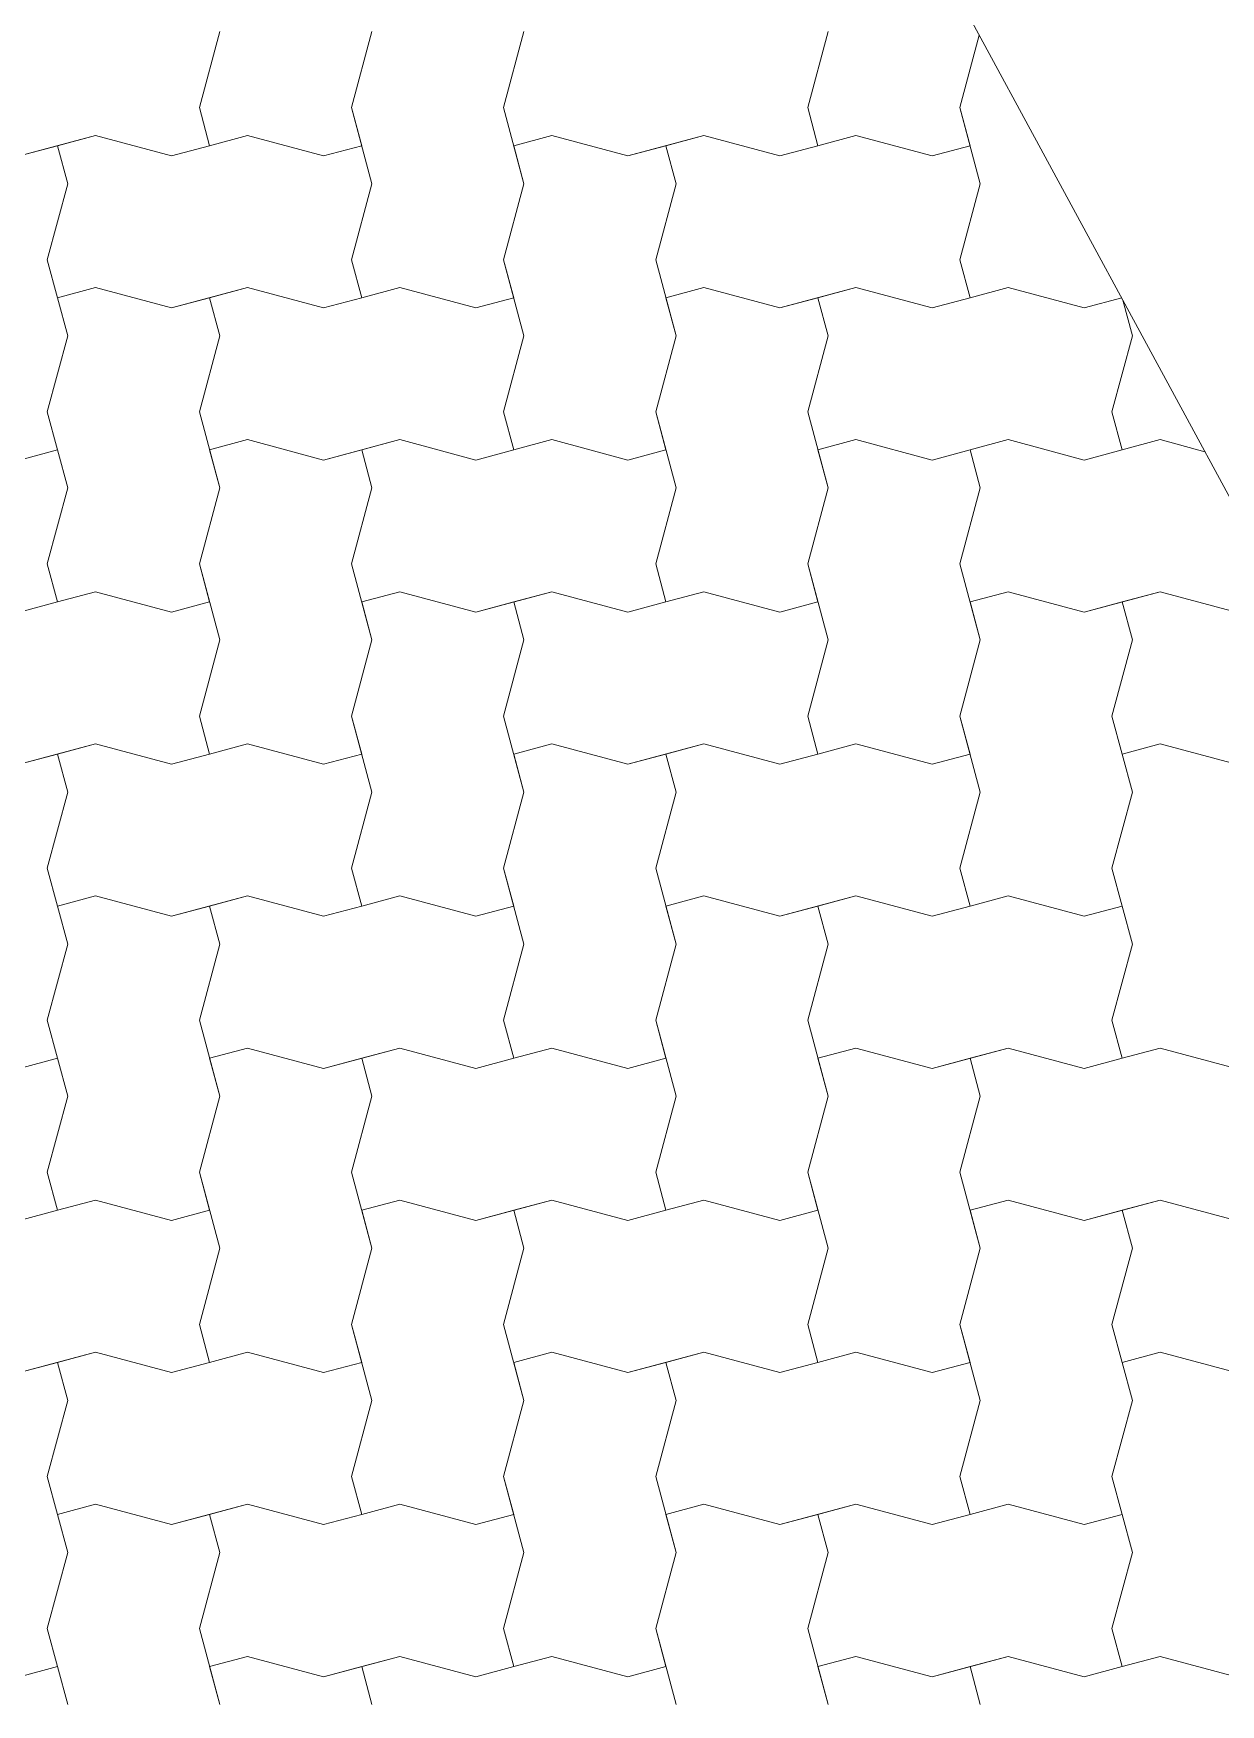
# Model space of a CAD drawing. Header units: metres. Extents: x -111189 to -108577, y -72951 to -72647.
# Drawn here: x -111169.374 to -111168.593, y -72937.898 to -72936.799 of the extents above; entities that cross this region are included whole.
import ezdxf

# ---------------------------------------------------------------- set-up
doc = ezdxf.new("R2010")
doc.units = ezdxf.units.M
doc.header["$MEASUREMENT"] = 0
doc.set_wipeout_variables(frame=1)
doc.linetypes.add('Wipeout_Contour', pattern=[1, 0, -1])
doc.layers.add('02 - PASSEIOS', color=7, linetype='Continuous')

# ---------------------------------------------------------------- blocks, each defined once
blk = doc.blocks.new('*X25', base_point=(-110957.0649, -73026.2797))
at = {"layer": '02 - PASSEIOS', "color": 253, "linetype": 'Continuous', "lineweight": 9}
for p, q in [((-111169.2515, -72936.798), (-111169.2649, -72936.848)), ((-111169.1515, -72936.798), (-111169.1649, -72936.848)), ((-111169.1515, -72936.798), (-111169.1649, -72936.848)), ((-111169.0515, -72936.798), (-111169.0649, -72936.848)), ((-111168.8515, -72936.798), (-111168.8649, -72936.848)), ((-111168.7521, -72936.8004), (-111168.7649, -72936.848)), ((-111168.7521, -72936.8004), (-111168.7649, -72936.848)), ((-111169.2649, -72936.848), (-111169.2582, -72936.873)), ((-111169.1649, -72936.848), (-111169.1582, -72936.873)), ((-111169.1649, -72936.848), (-111169.1515, -72936.898)), ((-111169.0649, -72936.848), (-111169.0515, -72936.898)), ((-111168.8649, -72936.848), (-111168.8582, -72936.873)), ((-111168.7649, -72936.848), (-111168.7582, -72936.873)), ((-111168.7649, -72936.848), (-111168.7515, -72936.898)), ((-111169.3832, -72936.8797), (-111169.3332, -72936.8663)), ((-111169.3332, -72936.8663), (-111169.3582, -72936.873)), ((-111169.3332, -72936.8663), (-111169.2832, -72936.8797)), ((-111169.3332, -72936.8663), (-111169.2832, -72936.8797)), ((-111169.2332, -72936.8663), (-111169.2582, -72936.873)), ((-111169.2332, -72936.8663), (-111169.1832, -72936.8797)), ((-111169.0332, -72936.8663), (-111169.0582, -72936.873)), ((-111169.0332, -72936.8663), (-111169.0582, -72936.873)), ((-111169.0332, -72936.8663), (-111168.9832, -72936.8797)), ((-111169.0332, -72936.8663), (-111168.9832, -72936.8797)), ((-111168.9832, -72936.8797), (-111168.9332, -72936.8663)), ((-111168.9332, -72936.8663), (-111168.9582, -72936.873)), ((-111168.9332, -72936.8663), (-111168.8832, -72936.8797)), ((-111168.9332, -72936.8663), (-111168.8832, -72936.8797)), ((-111168.8332, -72936.8663), (-111168.8582, -72936.873)), ((-111168.8332, -72936.8663), (-111168.7832, -72936.8797)), ((-111169.3832, -72936.8797), (-111169.3582, -72936.873)), ((-111169.3515, -72936.898), (-111169.3582, -72936.873)), ((-111169.2832, -72936.8797), (-111169.2582, -72936.873)), ((-111169.2832, -72936.8797), (-111169.2582, -72936.873)), ((-111169.1832, -72936.8797), (-111169.1582, -72936.873)), ((-111169.0515, -72936.898), (-111169.0582, -72936.873)), ((-111168.9832, -72936.8797), (-111168.9582, -72936.873)), ((-111168.9515, -72936.898), (-111168.9582, -72936.873)), ((-111168.8832, -72936.8797), (-111168.8582, -72936.873)), ((-111168.8832, -72936.8797), (-111168.8582, -72936.873)), ((-111168.7832, -72936.8797), (-111168.7582, -72936.873)), ((-111169.3515, -72936.898), (-111169.3649, -72936.948)), ((-111169.1515, -72936.898), (-111169.1649, -72936.948)), ((-111169.0515, -72936.898), (-111169.0649, -72936.948)), ((-111169.0515, -72936.898), (-111169.0649, -72936.948)), ((-111168.9515, -72936.898), (-111168.9649, -72936.948)), ((-111168.7515, -72936.898), (-111168.7649, -72936.948)), ((-111169.3649, -72936.948), (-111169.3515, -72936.998)), ((-111169.1649, -72936.948), (-111169.1582, -72936.973)), ((-111169.0649, -72936.948), (-111169.0582, -72936.973)), ((-111169.0649, -72936.948), (-111169.0515, -72936.998)), ((-111168.9649, -72936.948), (-111168.9515, -72936.998)), ((-111168.7649, -72936.948), (-111168.7582, -72936.973)), ((-111169.3332, -72936.9663), (-111169.3582, -72936.973)), ((-111169.3332, -72936.9663), (-111169.3582, -72936.973)), ((-111169.3332, -72936.9663), (-111169.2832, -72936.9797)), ((-111169.3332, -72936.9663), (-111169.2832, -72936.9797)), ((-111169.2832, -72936.9797), (-111169.2332, -72936.9663)), ((-111169.2332, -72936.9663), (-111169.2582, -72936.973)), ((-111169.2332, -72936.9663), (-111169.1832, -72936.9797)), ((-111169.2332, -72936.9663), (-111169.1832, -72936.9797)), ((-111169.1332, -72936.9663), (-111169.1582, -72936.973)), ((-111169.1332, -72936.9663), (-111169.0832, -72936.9797)), ((-111168.9332, -72936.9663), (-111168.9582, -72936.973)), ((-111168.9332, -72936.9663), (-111168.9582, -72936.973)), ((-111168.9332, -72936.9663), (-111168.8832, -72936.9797)), ((-111168.9332, -72936.9663), (-111168.8832, -72936.9797)), ((-111168.8832, -72936.9797), (-111168.8332, -72936.9663)), ((-111168.8332, -72936.9663), (-111168.8582, -72936.973)), ((-111168.8332, -72936.9663), (-111168.7832, -72936.9797)), ((-111168.8332, -72936.9663), (-111168.7832, -72936.9797)), ((-111168.7332, -72936.9663), (-111168.7582, -72936.973)), ((-111168.7332, -72936.9663), (-111168.6832, -72936.9797)), ((-111169.3515, -72936.998), (-111169.3582, -72936.973)), ((-111169.2832, -72936.9797), (-111169.2582, -72936.973)), ((-111169.2515, -72936.998), (-111169.2582, -72936.973)), ((-111169.1832, -72936.9797), (-111169.1582, -72936.973)), ((-111169.1832, -72936.9797), (-111169.1582, -72936.973)), ((-111169.0832, -72936.9797), (-111169.0582, -72936.973)), ((-111168.9515, -72936.998), (-111168.9582, -72936.973)), ((-111168.8832, -72936.9797), (-111168.8582, -72936.973)), ((-111168.8515, -72936.998), (-111168.8582, -72936.973)), ((-111168.7832, -72936.9797), (-111168.7582, -72936.973)), ((-111168.7832, -72936.9797), (-111168.7582, -72936.973)), ((-111168.6832, -72936.9797), (-111168.6585, -72936.9731)), ((-111168.6578, -72936.9745), (-111168.6515, -72936.998)), ((-111169.3515, -72936.998), (-111169.3649, -72937.048)), ((-111169.3515, -72936.998), (-111169.3649, -72937.048)), ((-111169.2515, -72936.998), (-111169.2649, -72937.048)), ((-111169.0515, -72936.998), (-111169.0649, -72937.048)), ((-111168.9515, -72936.998), (-111168.9649, -72937.048)), ((-111168.9515, -72936.998), (-111168.9649, -72937.048)), ((-111168.8515, -72936.998), (-111168.8649, -72937.048)), ((-111168.6515, -72936.998), (-111168.6649, -72937.048)), ((-111169.3649, -72937.048), (-111169.3582, -72937.073)), ((-111169.3649, -72937.048), (-111169.3515, -72937.098)), ((-111169.2649, -72937.048), (-111169.2515, -72937.098)), ((-111169.0649, -72937.048), (-111169.0582, -72937.073)), ((-111168.9649, -72937.048), (-111168.9582, -72937.073)), ((-111168.9649, -72937.048), (-111168.9515, -72937.098)), ((-111168.8649, -72937.048), (-111168.8515, -72937.098)), ((-111168.6649, -72937.048), (-111168.6582, -72937.073)), ((-111169.2332, -72937.0663), (-111169.2582, -72937.073)), ((-111169.2332, -72937.0663), (-111169.2582, -72937.073)), ((-111169.2332, -72937.0663), (-111169.1832, -72937.0797)), ((-111169.2332, -72937.0663), (-111169.1832, -72937.0797)), ((-111169.1832, -72937.0797), (-111169.1332, -72937.0663)), ((-111169.1332, -72937.0663), (-111169.1582, -72937.073)), ((-111169.1332, -72937.0663), (-111169.0832, -72937.0797)), ((-111169.1332, -72937.0663), (-111169.0832, -72937.0797)), ((-111169.0332, -72937.0663), (-111169.0582, -72937.073)), ((-111169.0332, -72937.0663), (-111168.9832, -72937.0797)), ((-111168.8332, -72937.0663), (-111168.8582, -72937.073)), ((-111168.8332, -72937.0663), (-111168.8582, -72937.073)), ((-111168.8332, -72937.0663), (-111168.7832, -72937.0797)), ((-111168.8332, -72937.0663), (-111168.7832, -72937.0797)), ((-111168.7832, -72937.0797), (-111168.7332, -72937.0663)), ((-111168.7332, -72937.0663), (-111168.7582, -72937.073)), ((-111168.7332, -72937.0663), (-111168.6832, -72937.0797)), ((-111168.7332, -72937.0663), (-111168.6832, -72937.0797)), ((-111168.6332, -72937.0663), (-111168.6582, -72937.073)), ((-111168.6332, -72937.0663), (-111168.6038, -72937.0742)), ((-111169.3832, -72937.0797), (-111169.3582, -72937.073)), ((-111169.2515, -72937.098), (-111169.2582, -72937.073)), ((-111169.1832, -72937.0797), (-111169.1582, -72937.073)), ((-111169.1515, -72937.098), (-111169.1582, -72937.073)), ((-111169.0832, -72937.0797), (-111169.0582, -72937.073)), ((-111169.0832, -72937.0797), (-111169.0582, -72937.073)), ((-111168.9832, -72937.0797), (-111168.9582, -72937.073)), ((-111168.8515, -72937.098), (-111168.8582, -72937.073)), ((-111168.7832, -72937.0797), (-111168.7582, -72937.073)), ((-111168.7515, -72937.098), (-111168.7582, -72937.073)), ((-111168.6832, -72937.0797), (-111168.6582, -72937.073)), ((-111168.6832, -72937.0797), (-111168.6582, -72937.073)), ((-111169.3515, -72937.098), (-111169.3649, -72937.148)), ((-111169.2515, -72937.098), (-111169.2649, -72937.148)), ((-111169.2515, -72937.098), (-111169.2649, -72937.148)), ((-111169.1515, -72937.098), (-111169.1649, -72937.148)), ((-111168.9515, -72937.098), (-111168.9649, -72937.148)), ((-111168.8515, -72937.098), (-111168.8649, -72937.148)), ((-111168.8515, -72937.098), (-111168.8649, -72937.148)), ((-111168.7515, -72937.098), (-111168.7649, -72937.148)), ((-111169.3649, -72937.148), (-111169.3582, -72937.173)), ((-111169.2649, -72937.148), (-111169.2582, -72937.173)), ((-111169.2649, -72937.148), (-111169.2515, -72937.198)), ((-111169.1649, -72937.148), (-111169.1515, -72937.198)), ((-111168.9649, -72937.148), (-111168.9582, -72937.173)), ((-111168.8649, -72937.148), (-111168.8582, -72937.173)), ((-111168.8649, -72937.148), (-111168.8515, -72937.198)), ((-111168.7649, -72937.148), (-111168.7515, -72937.198)), ((-111169.3832, -72937.1797), (-111169.3582, -72937.173)), ((-111169.3832, -72937.1797), (-111169.3582, -72937.173)), ((-111169.3332, -72937.1663), (-111169.3582, -72937.173)), ((-111169.3332, -72937.1663), (-111169.2832, -72937.1797)), ((-111169.2832, -72937.1797), (-111169.2582, -72937.173)), ((-111169.1332, -72937.1663), (-111169.1582, -72937.173)), ((-111169.1332, -72937.1663), (-111169.1582, -72937.173)), ((-111169.1515, -72937.198), (-111169.1582, -72937.173)), ((-111169.1332, -72937.1663), (-111169.0832, -72937.1797)), ((-111169.1332, -72937.1663), (-111169.0832, -72937.1797)), ((-111169.0832, -72937.1797), (-111169.0332, -72937.1663)), ((-111169.0832, -72937.1797), (-111169.0582, -72937.173)), ((-111169.0332, -72937.1663), (-111169.0582, -72937.173)), ((-111169.0515, -72937.198), (-111169.0582, -72937.173)), ((-111169.0332, -72937.1663), (-111168.9832, -72937.1797)), ((-111169.0332, -72937.1663), (-111168.9832, -72937.1797)), ((-111168.9832, -72937.1797), (-111168.9582, -72937.173)), ((-111168.9832, -72937.1797), (-111168.9582, -72937.173)), ((-111168.9332, -72937.1663), (-111168.9582, -72937.173)), ((-111168.9332, -72937.1663), (-111168.8832, -72937.1797)), ((-111168.8832, -72937.1797), (-111168.8582, -72937.173)), ((-111168.7332, -72937.1663), (-111168.7582, -72937.173)), ((-111168.7332, -72937.1663), (-111168.7582, -72937.173)), ((-111168.7515, -72937.198), (-111168.7582, -72937.173)), ((-111168.7332, -72937.1663), (-111168.6832, -72937.1797)), ((-111168.7332, -72937.1663), (-111168.6832, -72937.1797)), ((-111168.6832, -72937.1797), (-111168.6332, -72937.1663)), ((-111168.6832, -72937.1797), (-111168.6582, -72937.173)), ((-111168.6332, -72937.1663), (-111168.6582, -72937.173)), ((-111168.6515, -72937.198), (-111168.6582, -72937.173)), ((-111168.6332, -72937.1663), (-111168.5832, -72937.1797)), ((-111168.6332, -72937.1663), (-111168.5832, -72937.1797)), ((-111169.2515, -72937.198), (-111169.2649, -72937.248)), ((-111169.1515, -72937.198), (-111169.1649, -72937.248)), ((-111169.1515, -72937.198), (-111169.1649, -72937.248)), ((-111169.0515, -72937.198), (-111169.0649, -72937.248)), ((-111168.8515, -72937.198), (-111168.8649, -72937.248)), ((-111168.7515, -72937.198), (-111168.7649, -72937.248)), ((-111168.7515, -72937.198), (-111168.7649, -72937.248)), ((-111168.6515, -72937.198), (-111168.6649, -72937.248)), ((-111169.2649, -72937.248), (-111169.2582, -72937.273)), ((-111169.1649, -72937.248), (-111169.1582, -72937.273)), ((-111169.1649, -72937.248), (-111169.1515, -72937.298)), ((-111169.0649, -72937.248), (-111169.0515, -72937.298)), ((-111168.8649, -72937.248), (-111168.8582, -72937.273)), ((-111168.7649, -72937.248), (-111168.7582, -72937.273)), ((-111168.7649, -72937.248), (-111168.7515, -72937.298)), ((-111168.6649, -72937.248), (-111168.6515, -72937.298)), ((-111169.3832, -72937.2797), (-111169.3332, -72937.2663)), ((-111169.3832, -72937.2797), (-111169.3582, -72937.273)), ((-111169.3332, -72937.2663), (-111169.3582, -72937.273)), ((-111169.3515, -72937.298), (-111169.3582, -72937.273)), ((-111169.3332, -72937.2663), (-111169.2832, -72937.2797)), ((-111169.3332, -72937.2663), (-111169.2832, -72937.2797)), ((-111169.2832, -72937.2797), (-111169.2582, -72937.273)), ((-111169.2832, -72937.2797), (-111169.2582, -72937.273)), ((-111169.2332, -72937.2663), (-111169.2582, -72937.273)), ((-111169.2332, -72937.2663), (-111169.1832, -72937.2797)), ((-111169.1832, -72937.2797), (-111169.1582, -72937.273)), ((-111169.0332, -72937.2663), (-111169.0582, -72937.273)), ((-111169.0332, -72937.2663), (-111169.0582, -72937.273)), ((-111169.0515, -72937.298), (-111169.0582, -72937.273)), ((-111169.0332, -72937.2663), (-111168.9832, -72937.2797)), ((-111169.0332, -72937.2663), (-111168.9832, -72937.2797)), ((-111168.9832, -72937.2797), (-111168.9332, -72937.2663)), ((-111168.9832, -72937.2797), (-111168.9582, -72937.273)), ((-111168.9332, -72937.2663), (-111168.9582, -72937.273)), ((-111168.9515, -72937.298), (-111168.9582, -72937.273)), ((-111168.9332, -72937.2663), (-111168.8832, -72937.2797)), ((-111168.9332, -72937.2663), (-111168.8832, -72937.2797)), ((-111168.8832, -72937.2797), (-111168.8582, -72937.273)), ((-111168.8832, -72937.2797), (-111168.8582, -72937.273)), ((-111168.8332, -72937.2663), (-111168.8582, -72937.273)), ((-111168.8332, -72937.2663), (-111168.7832, -72937.2797)), ((-111168.7832, -72937.2797), (-111168.7582, -72937.273)), ((-111168.6332, -72937.2663), (-111168.6582, -72937.273)), ((-111168.6332, -72937.2663), (-111168.6582, -72937.273)), ((-111168.6515, -72937.298), (-111168.6582, -72937.273)), ((-111168.6332, -72937.2663), (-111168.5832, -72937.2797)), ((-111168.6332, -72937.2663), (-111168.5832, -72937.2797)), ((-111169.3515, -72937.298), (-111169.3649, -72937.348)), ((-111169.1515, -72937.298), (-111169.1649, -72937.348)), ((-111169.0515, -72937.298), (-111169.0649, -72937.348)), ((-111169.0515, -72937.298), (-111169.0649, -72937.348)), ((-111168.9515, -72937.298), (-111168.9649, -72937.348)), ((-111168.7515, -72937.298), (-111168.7649, -72937.348)), ((-111168.6515, -72937.298), (-111168.6649, -72937.348)), ((-111168.6515, -72937.298), (-111168.6649, -72937.348)), ((-111169.3649, -72937.348), (-111169.3515, -72937.398)), ((-111169.1649, -72937.348), (-111169.1582, -72937.373)), ((-111169.0649, -72937.348), (-111169.0582, -72937.373)), ((-111169.0649, -72937.348), (-111169.0515, -72937.398)), ((-111168.9649, -72937.348), (-111168.9515, -72937.398)), ((-111168.7649, -72937.348), (-111168.7582, -72937.373)), ((-111168.6649, -72937.348), (-111168.6582, -72937.373)), ((-111168.6649, -72937.348), (-111168.6515, -72937.398)), ((-111169.3332, -72937.3663), (-111169.3582, -72937.373)), ((-111169.3332, -72937.3663), (-111169.3582, -72937.373)), ((-111169.3515, -72937.398), (-111169.3582, -72937.373)), ((-111169.3332, -72937.3663), (-111169.2832, -72937.3797)), ((-111169.3332, -72937.3663), (-111169.2832, -72937.3797)), ((-111169.2832, -72937.3797), (-111169.2332, -72937.3663)), ((-111169.2832, -72937.3797), (-111169.2582, -72937.373)), ((-111169.2332, -72937.3663), (-111169.2582, -72937.373)), ((-111169.2515, -72937.398), (-111169.2582, -72937.373)), ((-111169.2332, -72937.3663), (-111169.1832, -72937.3797)), ((-111169.2332, -72937.3663), (-111169.1832, -72937.3797)), ((-111169.1832, -72937.3797), (-111169.1582, -72937.373)), ((-111169.1832, -72937.3797), (-111169.1582, -72937.373)), ((-111169.1332, -72937.3663), (-111169.1582, -72937.373)), ((-111169.1332, -72937.3663), (-111169.0832, -72937.3797)), ((-111169.0832, -72937.3797), (-111169.0582, -72937.373)), ((-111168.9332, -72937.3663), (-111168.9582, -72937.373)), ((-111168.9332, -72937.3663), (-111168.9582, -72937.373)), ((-111168.9515, -72937.398), (-111168.9582, -72937.373)), ((-111168.9332, -72937.3663), (-111168.8832, -72937.3797)), ((-111168.9332, -72937.3663), (-111168.8832, -72937.3797)), ((-111168.8832, -72937.3797), (-111168.8332, -72937.3663)), ((-111168.8832, -72937.3797), (-111168.8582, -72937.373)), ((-111168.8332, -72937.3663), (-111168.8582, -72937.373)), ((-111168.8515, -72937.398), (-111168.8582, -72937.373)), ((-111168.8332, -72937.3663), (-111168.7832, -72937.3797)), ((-111168.8332, -72937.3663), (-111168.7832, -72937.3797)), ((-111168.7832, -72937.3797), (-111168.7582, -72937.373)), ((-111168.7832, -72937.3797), (-111168.7582, -72937.373)), ((-111168.7332, -72937.3663), (-111168.7582, -72937.373)), ((-111168.7332, -72937.3663), (-111168.6832, -72937.3797)), ((-111168.6832, -72937.3797), (-111168.6582, -72937.373)), ((-111169.3515, -72937.398), (-111169.3649, -72937.448)), ((-111169.3515, -72937.398), (-111169.3649, -72937.448)), ((-111169.2515, -72937.398), (-111169.2649, -72937.448)), ((-111169.0515, -72937.398), (-111169.0649, -72937.448)), ((-111168.9515, -72937.398), (-111168.9649, -72937.448)), ((-111168.9515, -72937.398), (-111168.9649, -72937.448)), ((-111168.8515, -72937.398), (-111168.8649, -72937.448)), ((-111168.6515, -72937.398), (-111168.6649, -72937.448)), ((-111169.3649, -72937.448), (-111169.3582, -72937.473)), ((-111169.3649, -72937.448), (-111169.3515, -72937.498)), ((-111169.2649, -72937.448), (-111169.2515, -72937.498)), ((-111169.0649, -72937.448), (-111169.0582, -72937.473)), ((-111168.9649, -72937.448), (-111168.9582, -72937.473)), ((-111168.9649, -72937.448), (-111168.9515, -72937.498)), ((-111168.8649, -72937.448), (-111168.8515, -72937.498)), ((-111168.6649, -72937.448), (-111168.6582, -72937.473)), ((-111169.3832, -72937.4797), (-111169.3582, -72937.473)), ((-111169.2332, -72937.4663), (-111169.2582, -72937.473)), ((-111169.2332, -72937.4663), (-111169.2582, -72937.473)), ((-111169.2515, -72937.498), (-111169.2582, -72937.473)), ((-111169.2332, -72937.4663), (-111169.1832, -72937.4797)), ((-111169.2332, -72937.4663), (-111169.1832, -72937.4797)), ((-111169.1832, -72937.4797), (-111169.1332, -72937.4663)), ((-111169.1832, -72937.4797), (-111169.1582, -72937.473)), ((-111169.1332, -72937.4663), (-111169.1582, -72937.473)), ((-111169.1515, -72937.498), (-111169.1582, -72937.473)), ((-111169.1332, -72937.4663), (-111169.0832, -72937.4797)), ((-111169.1332, -72937.4663), (-111169.0832, -72937.4797)), ((-111169.0832, -72937.4797), (-111169.0582, -72937.473)), ((-111169.0832, -72937.4797), (-111169.0582, -72937.473)), ((-111169.0332, -72937.4663), (-111169.0582, -72937.473)), ((-111169.0332, -72937.4663), (-111168.9832, -72937.4797)), ((-111168.9832, -72937.4797), (-111168.9582, -72937.473)), ((-111168.8332, -72937.4663), (-111168.8582, -72937.473)), ((-111168.8332, -72937.4663), (-111168.8582, -72937.473)), ((-111168.8515, -72937.498), (-111168.8582, -72937.473)), ((-111168.8332, -72937.4663), (-111168.7832, -72937.4797)), ((-111168.8332, -72937.4663), (-111168.7832, -72937.4797)), ((-111168.7832, -72937.4797), (-111168.7332, -72937.4663)), ((-111168.7832, -72937.4797), (-111168.7582, -72937.473)), ((-111168.7332, -72937.4663), (-111168.7582, -72937.473)), ((-111168.7515, -72937.498), (-111168.7582, -72937.473)), ((-111168.7332, -72937.4663), (-111168.6832, -72937.4797)), ((-111168.7332, -72937.4663), (-111168.6832, -72937.4797)), ((-111168.6832, -72937.4797), (-111168.6582, -72937.473)), ((-111168.6832, -72937.4797), (-111168.6582, -72937.473)), ((-111168.6332, -72937.4663), (-111168.6582, -72937.473)), ((-111168.6332, -72937.4663), (-111168.5832, -72937.4797)), ((-111169.3515, -72937.498), (-111169.3649, -72937.548)), ((-111169.2515, -72937.498), (-111169.2649, -72937.548)), ((-111169.2515, -72937.498), (-111169.2649, -72937.548)), ((-111169.1515, -72937.498), (-111169.1649, -72937.548)), ((-111168.9515, -72937.498), (-111168.9649, -72937.548)), ((-111168.8515, -72937.498), (-111168.8649, -72937.548)), ((-111168.8515, -72937.498), (-111168.8649, -72937.548)), ((-111168.7515, -72937.498), (-111168.7649, -72937.548)), ((-111169.3649, -72937.548), (-111169.3582, -72937.573)), ((-111169.2649, -72937.548), (-111169.2582, -72937.573)), ((-111169.2649, -72937.548), (-111169.2515, -72937.598)), ((-111169.1649, -72937.548), (-111169.1515, -72937.598)), ((-111168.9649, -72937.548), (-111168.9582, -72937.573)), ((-111168.8649, -72937.548), (-111168.8582, -72937.573)), ((-111168.8649, -72937.548), (-111168.8515, -72937.598)), ((-111168.7649, -72937.548), (-111168.7515, -72937.598)), ((-111169.3332, -72937.5663), (-111169.3582, -72937.573)), ((-111169.3332, -72937.5663), (-111169.2832, -72937.5797)), ((-111169.1332, -72937.5663), (-111169.1582, -72937.573)), ((-111169.1332, -72937.5663), (-111169.1582, -72937.573)), ((-111169.1332, -72937.5663), (-111169.0832, -72937.5797)), ((-111169.1332, -72937.5663), (-111169.0832, -72937.5797)), ((-111169.0832, -72937.5797), (-111169.0332, -72937.5663)), ((-111169.0332, -72937.5663), (-111169.0582, -72937.573)), ((-111169.0332, -72937.5663), (-111168.9832, -72937.5797)), ((-111169.0332, -72937.5663), (-111168.9832, -72937.5797)), ((-111168.9332, -72937.5663), (-111168.9582, -72937.573)), ((-111168.9332, -72937.5663), (-111168.8832, -72937.5797)), ((-111168.7332, -72937.5663), (-111168.7582, -72937.573)), ((-111168.7332, -72937.5663), (-111168.7582, -72937.573)), ((-111168.7332, -72937.5663), (-111168.6832, -72937.5797)), ((-111168.7332, -72937.5663), (-111168.6832, -72937.5797)), ((-111168.6832, -72937.5797), (-111168.6332, -72937.5663)), ((-111168.6332, -72937.5663), (-111168.6582, -72937.573)), ((-111168.6332, -72937.5663), (-111168.5832, -72937.5797)), ((-111168.6332, -72937.5663), (-111168.5832, -72937.5797)), ((-111169.3832, -72937.5797), (-111169.3582, -72937.573)), ((-111169.3832, -72937.5797), (-111169.3582, -72937.573)), ((-111169.2832, -72937.5797), (-111169.2582, -72937.573)), ((-111169.1515, -72937.598), (-111169.1582, -72937.573)), ((-111169.0832, -72937.5797), (-111169.0582, -72937.573)), ((-111169.0515, -72937.598), (-111169.0582, -72937.573)), ((-111168.9832, -72937.5797), (-111168.9582, -72937.573)), ((-111168.9832, -72937.5797), (-111168.9582, -72937.573)), ((-111168.8832, -72937.5797), (-111168.8582, -72937.573)), ((-111168.7515, -72937.598), (-111168.7582, -72937.573)), ((-111168.6832, -72937.5797), (-111168.6582, -72937.573)), ((-111168.6515, -72937.598), (-111168.6582, -72937.573)), ((-111169.2515, -72937.598), (-111169.2649, -72937.648)), ((-111169.1515, -72937.598), (-111169.1649, -72937.648)), ((-111169.1515, -72937.598), (-111169.1649, -72937.648)), ((-111169.0515, -72937.598), (-111169.0649, -72937.648)), ((-111168.8515, -72937.598), (-111168.8649, -72937.648)), ((-111168.7515, -72937.598), (-111168.7649, -72937.648)), ((-111168.7515, -72937.598), (-111168.7649, -72937.648)), ((-111168.6515, -72937.598), (-111168.6649, -72937.648)), ((-111169.2649, -72937.648), (-111169.2582, -72937.673)), ((-111169.1649, -72937.648), (-111169.1582, -72937.673)), ((-111169.1649, -72937.648), (-111169.1515, -72937.698)), ((-111169.0649, -72937.648), (-111169.0515, -72937.698)), ((-111168.8649, -72937.648), (-111168.8582, -72937.673)), ((-111168.7649, -72937.648), (-111168.7582, -72937.673)), ((-111168.7649, -72937.648), (-111168.7515, -72937.698)), ((-111168.6649, -72937.648), (-111168.6515, -72937.698)), ((-111169.3832, -72937.6797), (-111169.3332, -72937.6663)), ((-111169.3332, -72937.6663), (-111169.3582, -72937.673)), ((-111169.3332, -72937.6663), (-111169.2832, -72937.6797)), ((-111169.3332, -72937.6663), (-111169.2832, -72937.6797)), ((-111169.2332, -72937.6663), (-111169.2582, -72937.673)), ((-111169.2332, -72937.6663), (-111169.1832, -72937.6797)), ((-111169.0332, -72937.6663), (-111169.0582, -72937.673)), ((-111169.0332, -72937.6663), (-111169.0582, -72937.673)), ((-111169.0332, -72937.6663), (-111168.9832, -72937.6797)), ((-111169.0332, -72937.6663), (-111168.9832, -72937.6797)), ((-111168.9832, -72937.6797), (-111168.9332, -72937.6663)), ((-111168.9332, -72937.6663), (-111168.9582, -72937.673)), ((-111168.9332, -72937.6663), (-111168.8832, -72937.6797)), ((-111168.9332, -72937.6663), (-111168.8832, -72937.6797)), ((-111168.8332, -72937.6663), (-111168.8582, -72937.673)), ((-111168.8332, -72937.6663), (-111168.7832, -72937.6797)), ((-111168.6332, -72937.6663), (-111168.6582, -72937.673)), ((-111168.6332, -72937.6663), (-111168.6582, -72937.673)), ((-111168.6332, -72937.6663), (-111168.5832, -72937.6797)), ((-111168.6332, -72937.6663), (-111168.5832, -72937.6797)), ((-111169.3832, -72937.6797), (-111169.3582, -72937.673)), ((-111169.3515, -72937.698), (-111169.3582, -72937.673)), ((-111169.2832, -72937.6797), (-111169.2582, -72937.673)), ((-111169.2832, -72937.6797), (-111169.2582, -72937.673)), ((-111169.1832, -72937.6797), (-111169.1582, -72937.673)), ((-111169.0515, -72937.698), (-111169.0582, -72937.673)), ((-111168.9832, -72937.6797), (-111168.9582, -72937.673)), ((-111168.9515, -72937.698), (-111168.9582, -72937.673)), ((-111168.8832, -72937.6797), (-111168.8582, -72937.673)), ((-111168.8832, -72937.6797), (-111168.8582, -72937.673)), ((-111168.7832, -72937.6797), (-111168.7582, -72937.673)), ((-111168.6515, -72937.698), (-111168.6582, -72937.673)), ((-111169.3515, -72937.698), (-111169.3649, -72937.748)), ((-111169.1515, -72937.698), (-111169.1649, -72937.748)), ((-111169.0515, -72937.698), (-111169.0649, -72937.748)), ((-111169.0515, -72937.698), (-111169.0649, -72937.748)), ((-111168.9515, -72937.698), (-111168.9649, -72937.748)), ((-111168.7515, -72937.698), (-111168.7649, -72937.748)), ((-111168.6515, -72937.698), (-111168.6649, -72937.748)), ((-111168.6515, -72937.698), (-111168.6649, -72937.748)), ((-111169.3649, -72937.748), (-111169.3515, -72937.798)), ((-111169.1649, -72937.748), (-111169.1582, -72937.773)), ((-111169.0649, -72937.748), (-111169.0582, -72937.773)), ((-111169.0649, -72937.748), (-111169.0515, -72937.798)), ((-111168.9649, -72937.748), (-111168.9515, -72937.798)), ((-111168.7649, -72937.748), (-111168.7582, -72937.773)), ((-111168.6649, -72937.748), (-111168.6582, -72937.773)), ((-111168.6649, -72937.748), (-111168.6515, -72937.798)), ((-111169.3332, -72937.7663), (-111169.3582, -72937.773)), ((-111169.3332, -72937.7663), (-111169.3582, -72937.773)), ((-111169.3332, -72937.7663), (-111169.2832, -72937.7797)), ((-111169.3332, -72937.7663), (-111169.2832, -72937.7797)), ((-111169.2832, -72937.7797), (-111169.2332, -72937.7663)), ((-111169.2332, -72937.7663), (-111169.2582, -72937.773)), ((-111169.2332, -72937.7663), (-111169.1832, -72937.7797)), ((-111169.2332, -72937.7663), (-111169.1832, -72937.7797)), ((-111169.1332, -72937.7663), (-111169.1582, -72937.773)), ((-111169.1332, -72937.7663), (-111169.0832, -72937.7797)), ((-111168.9332, -72937.7663), (-111168.9582, -72937.773)), ((-111168.9332, -72937.7663), (-111168.9582, -72937.773)), ((-111168.9332, -72937.7663), (-111168.8832, -72937.7797)), ((-111168.9332, -72937.7663), (-111168.8832, -72937.7797)), ((-111168.8832, -72937.7797), (-111168.8332, -72937.7663)), ((-111168.8332, -72937.7663), (-111168.8582, -72937.773)), ((-111168.8332, -72937.7663), (-111168.7832, -72937.7797)), ((-111168.8332, -72937.7663), (-111168.7832, -72937.7797)), ((-111168.7332, -72937.7663), (-111168.7582, -72937.773)), ((-111168.7332, -72937.7663), (-111168.6832, -72937.7797)), ((-111169.3515, -72937.798), (-111169.3582, -72937.773)), ((-111169.2832, -72937.7797), (-111169.2582, -72937.773)), ((-111169.2515, -72937.798), (-111169.2582, -72937.773)), ((-111169.1832, -72937.7797), (-111169.1582, -72937.773)), ((-111169.1832, -72937.7797), (-111169.1582, -72937.773)), ((-111169.0832, -72937.7797), (-111169.0582, -72937.773)), ((-111168.9515, -72937.798), (-111168.9582, -72937.773)), ((-111168.8832, -72937.7797), (-111168.8582, -72937.773)), ((-111168.8515, -72937.798), (-111168.8582, -72937.773)), ((-111168.7832, -72937.7797), (-111168.7582, -72937.773)), ((-111168.7832, -72937.7797), (-111168.7582, -72937.773)), ((-111168.6832, -72937.7797), (-111168.6582, -72937.773)), ((-111169.3515, -72937.798), (-111169.3649, -72937.848)), ((-111169.3515, -72937.798), (-111169.3649, -72937.848)), ((-111169.2515, -72937.798), (-111169.2649, -72937.848)), ((-111169.0515, -72937.798), (-111169.0649, -72937.848)), ((-111168.9515, -72937.798), (-111168.9649, -72937.848)), ((-111168.9515, -72937.798), (-111168.9649, -72937.848)), ((-111168.8515, -72937.798), (-111168.8649, -72937.848)), ((-111168.6515, -72937.798), (-111168.6649, -72937.848)), ((-111169.3649, -72937.848), (-111169.3582, -72937.873)), ((-111169.3649, -72937.848), (-111169.3515, -72937.898)), ((-111169.2649, -72937.848), (-111169.2515, -72937.898)), ((-111169.0649, -72937.848), (-111169.0582, -72937.873)), ((-111168.9649, -72937.848), (-111168.9582, -72937.873)), ((-111168.9649, -72937.848), (-111168.9515, -72937.898)), ((-111168.8649, -72937.848), (-111168.8515, -72937.898)), ((-111168.6649, -72937.848), (-111168.6582, -72937.873)), ((-111169.2332, -72937.8663), (-111169.2582, -72937.873)), ((-111169.2332, -72937.8663), (-111169.2582, -72937.873)), ((-111169.2332, -72937.8663), (-111169.1832, -72937.8797)), ((-111169.2332, -72937.8663), (-111169.1832, -72937.8797)), ((-111169.1832, -72937.8797), (-111169.1332, -72937.8663)), ((-111169.1332, -72937.8663), (-111169.1582, -72937.873)), ((-111169.1332, -72937.8663), (-111169.0832, -72937.8797)), ((-111169.1332, -72937.8663), (-111169.0832, -72937.8797)), ((-111169.0332, -72937.8663), (-111169.0582, -72937.873)), ((-111169.0332, -72937.8663), (-111168.9832, -72937.8797)), ((-111168.8332, -72937.8663), (-111168.8582, -72937.873)), ((-111168.8332, -72937.8663), (-111168.8582, -72937.873)), ((-111168.8332, -72937.8663), (-111168.7832, -72937.8797)), ((-111168.8332, -72937.8663), (-111168.7832, -72937.8797)), ((-111168.7832, -72937.8797), (-111168.7332, -72937.8663)), ((-111168.7332, -72937.8663), (-111168.7582, -72937.873)), ((-111168.7332, -72937.8663), (-111168.6832, -72937.8797)), ((-111168.7332, -72937.8663), (-111168.6832, -72937.8797)), ((-111168.6332, -72937.8663), (-111168.6582, -72937.873)), ((-111168.6332, -72937.8663), (-111168.5832, -72937.8797)), ((-111169.3832, -72937.8797), (-111169.3582, -72937.873)), ((-111169.2515, -72937.898), (-111169.2582, -72937.873)), ((-111169.1832, -72937.8797), (-111169.1582, -72937.873)), ((-111169.1515, -72937.898), (-111169.1582, -72937.873)), ((-111169.0832, -72937.8797), (-111169.0582, -72937.873)), ((-111169.0832, -72937.8797), (-111169.0582, -72937.873)), ((-111168.9832, -72937.8797), (-111168.9582, -72937.873)), ((-111168.8515, -72937.898), (-111168.8582, -72937.873)), ((-111168.7832, -72937.8797), (-111168.7582, -72937.873)), ((-111168.7515, -72937.898), (-111168.7582, -72937.873)), ((-111168.6832, -72937.8797), (-111168.6582, -72937.873)), ((-111168.6832, -72937.8797), (-111168.6582, -72937.873))]:
    blk.add_line(p, q, dxfattribs=at)
blk = doc.blocks.new('Malha_8_1', base_point=(-111182.45, -72914.5203))
at = {"color": 254, "linetype": 'Wipeout_Contour', "lineweight": 0, "ltscale": 1861428.278801215}
blk.add_wipeout([(-111182.45, -72914.5203), (-111181.1398, -72916.9324), (-111179.283, -72920.3506), (-111178.6992, -72921.4255), (-111173.1932, -72931.5618), (-111171.3979, -72934.867), (-111163.9365, -72948.6033), (-111162.5896, -72948.18), (-111170.1617, -72934.1975), (-111171.9536, -72930.8885), (-111177.4458, -72920.7467), (-111178.0283, -72919.6711), (-111179.8807, -72916.2505), (-111181.0503, -72914.0907)], dxfattribs=at).dxf.layer = '02 - PASSEIOS'
at = {"layer": '02 - PASSEIOS', "color": 7, "linetype": 'Continuous', "lineweight": 13, "flags": 128}
blk.add_lwpolyline([(-111182.45, -72914.5203), (-111181.0503, -72914.0907), (-111179.8807, -72916.2505), (-111178.0283, -72919.6711), (-111177.4458, -72920.7467), (-111171.9536, -72930.8885), (-111170.1617, -72934.1975), (-111162.5896, -72948.18), (-111163.9365, -72948.6033), (-111171.3979, -72934.867), (-111173.1932, -72931.5618), (-111178.6992, -72921.4255), (-111179.283, -72920.3506), (-111181.1398, -72916.9324)], close=True, dxfattribs=at)
at = {"layer": '02 - PASSEIOS', "color": 7, "lineweight": 13}
blk.add_blockref('*X25', (-110957.0649, -73026.2797), dxfattribs=at)

msp = doc.modelspace()

# ---------------------------------------------------------------- block references
at = {"layer": '02 - PASSEIOS', "color": 7, "lineweight": 13}
msp.add_blockref('Malha_8_1', (-111182.45, -72914.5203), dxfattribs=at)

doc.saveas('drawing.dxf')
